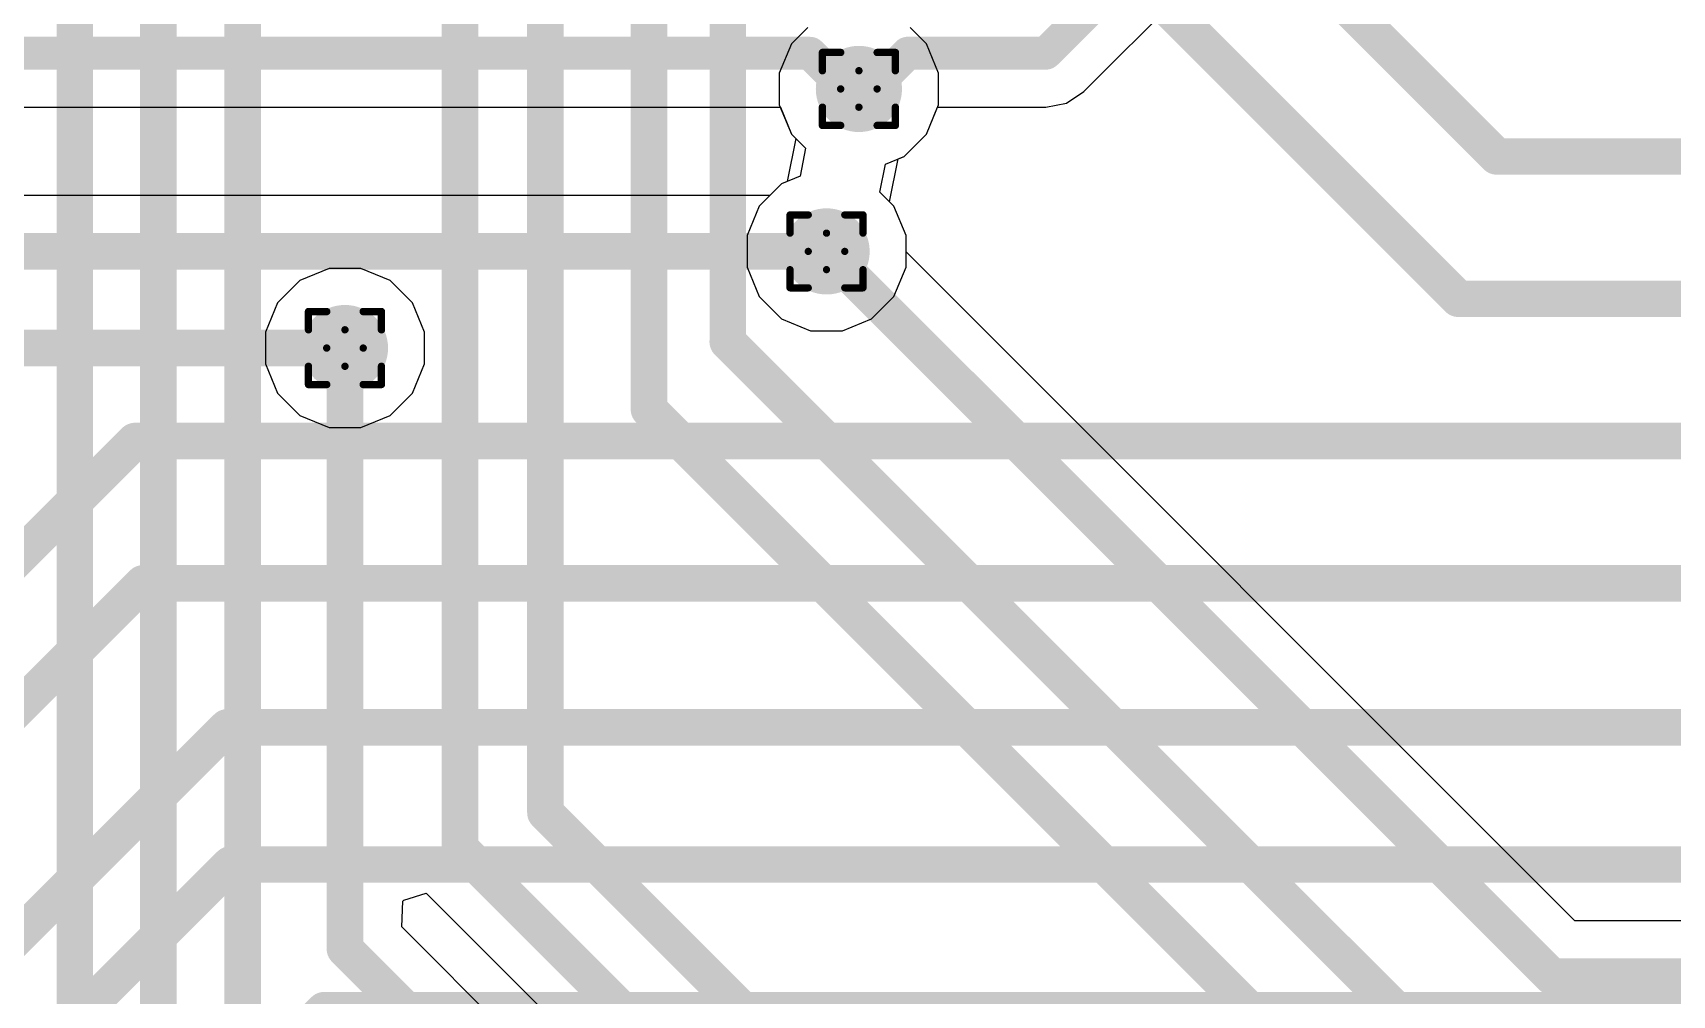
# Model space of a CAD drawing. Header units: inches. Extents: x -11 to 5379, y 0 to 5429.
# Drawn here: x 116.88 to 128.29, y 58.73 to 65.43 of the extents above; entities that cross this region are included whole.
import ezdxf

# ---------------------------------------------------------------- set-up
doc = ezdxf.new("R2010")
doc.units = ezdxf.units.IN
for name, color, linetype in [('Bottom Layer', 5, 'Continuous'), ('Drill Drawing', 1, 'Continuous'), ('GND', 16, 'Continuous'), ('PWR', 76, 'Continuous'), ('Top Layer', 1, 'Continuous'), ('Via Holes', 16, 'Continuous')]:
    doc.layers.add(name, color=color, linetype=linetype)

msp = doc.modelspace()

# ---------------------------------------------------------------- hatches: boundary and pattern name
at = {"layer": 'Bottom Layer'}
h = msp.add_hatch(color=5, dxfattribs=at)
edge = h.paths.add_edge_path()
edge.add_arc((122.628, 65.037), 0.3, 0, 360)
h = msp.add_hatch(color=5, dxfattribs=at)
edge = h.paths.add_edge_path()
edge.add_arc((122.403, 63.906), 0.3, 0, 360)
h = msp.add_hatch(color=5, dxfattribs=at)
edge = h.paths.add_edge_path()
edge.add_arc((119.05, 63.233), 0.3, 0, 360)
at = {"layer": 'GND'}
h = msp.add_hatch(color=16, dxfattribs=at)
edge = h.paths.add_edge_path()
edge.add_arc((122.628, 65.037), 0.3, 0, 360)
h = msp.add_hatch(color=16, dxfattribs=at)
edge = h.paths.add_edge_path()
edge.add_arc((122.403, 63.906), 0.3, 0, 360)
h = msp.add_hatch(color=16, dxfattribs=at)
edge = h.paths.add_edge_path()
edge.add_arc((119.05, 63.233), 0.3, 0, 360)
at = {"layer": 'PWR'}
h = msp.add_hatch(color=76, dxfattribs=at)
edge = h.paths.add_edge_path()
edge.add_arc((122.628, 65.037), 0.3, 0, 360)
h = msp.add_hatch(color=76, dxfattribs=at)
edge = h.paths.add_edge_path()
edge.add_arc((122.403, 63.906), 0.3, 0, 360)
h = msp.add_hatch(color=76, dxfattribs=at)
edge = h.paths.add_edge_path()
edge.add_arc((119.05, 63.233), 0.3, 0, 360)
at = {"layer": 'Top Layer'}
h = msp.add_hatch(color=1, dxfattribs=at)
edge = h.paths.add_edge_path()
edge.add_arc((122.628, 65.037), 0.3, 0, 360)
h = msp.add_hatch(color=1, dxfattribs=at)
edge = h.paths.add_edge_path()
edge.add_arc((122.403, 63.906), 0.3, 0, 360)
h = msp.add_hatch(color=1, dxfattribs=at)
edge = h.paths.add_edge_path()
edge.add_arc((119.05, 63.233), 0.3, 0, 360)
at = {"layer": 'Via Holes'}
h = msp.add_hatch(color=7, dxfattribs=at)
edge = h.paths.add_edge_path()
edge.add_arc((122.628, 65.037), 0.15, 0, 360)
h = msp.add_hatch(color=7, dxfattribs=at)
edge = h.paths.add_edge_path()
edge.add_arc((122.403, 63.906), 0.15, 0, 360)
h = msp.add_hatch(color=7, dxfattribs=at)
edge = h.paths.add_edge_path()
edge.add_arc((119.05, 63.233), 0.15, 0, 360)

# ---------------------------------------------------------------- linework, layer by layer
at = {"layer": 'Bottom Layer'}
for p, q in [((124.195, 65.02), (127.764, 68.59)), ((124.073, 64.939), (124.195, 65.02)), ((123.098, 64.723), (123.175, 64.911)), ((123.175, 64.911), (123.93, 64.911)), ((123.93, 64.911), (124.073, 64.939)), ((122.942, 64.567), (123.098, 64.723)), ((122.774, 64.319), (122.813, 64.514)), ((122.813, 64.514), (122.942, 64.567)), ((122.872, 64.22), (122.774, 64.319)), ((122.957, 64.017), (122.872, 64.22)), ((122.957, 63.902), (122.957, 64.017)), ((127.613, 59.245), (122.957, 63.902)), ((119.445, 59.204), (119.452, 59.383)), ((119.452, 59.383), (119.46, 59.388)), ((119.46, 59.388), (119.616, 59.438)), ((119.616, 59.438), (123.73, 55.324)), ((139.987, 59.245), (127.613, 59.245)), ((123.406, 55.243), (119.445, 59.204))]:
    msp.add_line(p, q, dxfattribs=at)
for points in [[(123.93, 65.286, 0.229, 0.229, 0), (127.609, 68.965, 0.229, 0.229, 0)], [(117.17, 27.458, 0.254, 0.254, 0), (117.17, 67.617, 0.254, 0.254, 0)], [(117.751, 28.89, 0.254, 0.254, 0), (117.751, 67.395, 0.254, 0.254, 0)], [(119.851, 59.752, 0.254, 0.254, 0), (119.851, 67.299, 0.254, 0.254, 0)], [(118.338, 29.168, 0.254, 0.254, 0), (118.338, 67.126, 0.254, 0.254, 0)], [(120.445, 59.998, 0.254, 0.254, 0), (120.445, 66.926, 0.254, 0.254, 0)], [(121.167, 62.806, 0.254, 0.254, 0), (121.167, 66.771, 0.254, 0.254, 0)], [(121.715, 63.277, 0.254, 0.254, 0), (121.715, 66.33, 0.254, 0.254, 0)], [(122.719, 65.037, 0.229, 0.229, 0), (122.968, 65.286, 0.229, 0.229, 0)], [(122.968, 65.286, 0.229, 0.229, 0), (123.93, 65.286, 0.229, 0.229, 0)], [(122.628, 65.037, 0.229, 0.229, 0), (122.719, 65.037, 0.229, 0.229, 0)], [(122.403, 63.906, 0.254, 0.254, 0), (127.452, 58.857, 0.254, 0.254, 0)], [(121.715, 63.277, 0.254, 0.254, 0), (126.659, 58.334, 0.254, 0.254, 0)], [(119.05, 59.05, 0.254, 0.254, 0), (119.05, 63.183, 0.254, 0.254, 0)], [(121.167, 62.806, 0.254, 0.254, 0), (125.554, 58.418, 0.254, 0.254, 0)], [(120.445, 59.998, 0.254, 0.254, 0), (124.713, 55.731, 0.254, 0.254, 0)], [(119.851, 59.752, 0.254, 0.254, 0), (124.119, 55.485, 0.254, 0.254, 0)], [(119.05, 59.05, 0.254, 0.254, 0), (123.132, 54.968, 0.254, 0.254, 0)], [(127.452, 58.857, 0.254, 0.254, 0), (140.148, 58.857, 0.254, 0.254, 0)]]:
    msp.add_lwpolyline(points, format="xyseb", dxfattribs=at)
for points in [[(122.911, 65.286, 0.114, 0.114, 1), (123.026, 65.286, 0.114, 0.114, 1)], [(122.911, 65.286, 0.114, 0.114, 1), (123.026, 65.286, 0.114, 0.114, 1)], [(123.872, 65.286, 0.114, 0.114, 1), (123.987, 65.286, 0.114, 0.114, 1)], [(123.872, 65.286, 0.114, 0.114, 1), (123.987, 65.286, 0.114, 0.114, 1)], [(122.571, 65.037, 0.114, 0.114, 1), (122.685, 65.037, 0.114, 0.114, 1)], [(122.662, 65.037, 0.114, 0.114, 1), (122.776, 65.037, 0.114, 0.114, 1)], [(122.662, 65.037, 0.114, 0.114, 1), (122.776, 65.037, 0.114, 0.114, 1)], [(122.339, 63.906, 0.127, 0.127, 1), (122.466, 63.906, 0.127, 0.127, 1)], [(121.651, 63.277, 0.127, 0.127, 1), (121.778, 63.277, 0.127, 0.127, 1)], [(121.651, 63.277, 0.127, 0.127, 1), (121.778, 63.277, 0.127, 0.127, 1)], [(118.986, 63.183, 0.127, 0.127, 1), (119.113, 63.183, 0.127, 0.127, 1)], [(121.103, 62.806, 0.127, 0.127, 1), (121.23, 62.806, 0.127, 0.127, 1)], [(121.103, 62.806, 0.127, 0.127, 1), (121.23, 62.806, 0.127, 0.127, 1)], [(120.382, 59.998, 0.127, 0.127, 1), (120.509, 59.998, 0.127, 0.127, 1)], [(120.382, 59.998, 0.127, 0.127, 1), (120.509, 59.998, 0.127, 0.127, 1)], [(119.788, 59.752, 0.127, 0.127, 1), (119.915, 59.752, 0.127, 0.127, 1)], [(119.788, 59.752, 0.127, 0.127, 1), (119.915, 59.752, 0.127, 0.127, 1)], [(118.986, 59.05, 0.127, 0.127, 1), (119.113, 59.05, 0.127, 0.127, 1)], [(118.986, 59.05, 0.127, 0.127, 1), (119.113, 59.05, 0.127, 0.127, 1)], [(127.389, 58.857, 0.127, 0.127, 1), (127.516, 58.857, 0.127, 0.127, 1)], [(127.389, 58.857, 0.127, 0.127, 1), (127.516, 58.857, 0.127, 0.127, 1)]]:
    msp.add_lwpolyline(points, format="xyseb", close=True, dxfattribs=at)
at = {"layer": 'Drill Drawing'}
for points in [[(122.374, 65.164, 0.0508, 0.0508, 0), (122.374, 65.291, 0.0508, 0.0508, 0)], [(122.374, 65.291, 0.0508, 0.0508, 0), (122.501, 65.291, 0.0508, 0.0508, 0)], [(122.501, 65.291, 0.0508, 0.0508, 0), (122.628, 65.164, 0.0508, 0.0508, 0)], [(122.628, 65.164, 0.0508, 0.0508, 0), (122.755, 65.291, 0.0508, 0.0508, 0)], [(122.755, 65.291, 0.0508, 0.0508, 0), (122.882, 65.291, 0.0508, 0.0508, 0)], [(122.882, 65.164, 0.0508, 0.0508, 0), (122.882, 65.291, 0.0508, 0.0508, 0)], [(122.374, 65.164, 0.0508, 0.0508, 0), (122.501, 65.037, 0.0508, 0.0508, 0)], [(122.755, 65.037, 0.0508, 0.0508, 0), (122.882, 65.164, 0.0508, 0.0508, 0)], [(122.374, 64.91, 0.0508, 0.0508, 0), (122.501, 65.037, 0.0508, 0.0508, 0)], [(122.755, 65.037, 0.0508, 0.0508, 0), (122.882, 64.91, 0.0508, 0.0508, 0)], [(122.374, 64.783, 0.0508, 0.0508, 0), (122.374, 64.91, 0.0508, 0.0508, 0)], [(122.501, 64.783, 0.0508, 0.0508, 0), (122.628, 64.91, 0.0508, 0.0508, 0)], [(122.628, 64.91, 0.0508, 0.0508, 0), (122.755, 64.783, 0.0508, 0.0508, 0)], [(122.882, 64.783, 0.0508, 0.0508, 0), (122.882, 64.91, 0.0508, 0.0508, 0)], [(122.374, 64.783, 0.0508, 0.0508, 0), (122.501, 64.783, 0.0508, 0.0508, 0)], [(122.755, 64.783, 0.0508, 0.0508, 0), (122.882, 64.783, 0.0508, 0.0508, 0)], [(122.149, 64.033, 0.0508, 0.0508, 0), (122.149, 64.16, 0.0508, 0.0508, 0)], [(122.149, 64.16, 0.0508, 0.0508, 0), (122.276, 64.16, 0.0508, 0.0508, 0)], [(122.276, 64.16, 0.0508, 0.0508, 0), (122.403, 64.033, 0.0508, 0.0508, 0)], [(122.403, 64.033, 0.0508, 0.0508, 0), (122.53, 64.16, 0.0508, 0.0508, 0)], [(122.53, 64.16, 0.0508, 0.0508, 0), (122.657, 64.16, 0.0508, 0.0508, 0)], [(122.657, 64.033, 0.0508, 0.0508, 0), (122.657, 64.16, 0.0508, 0.0508, 0)], [(122.149, 64.033, 0.0508, 0.0508, 0), (122.276, 63.906, 0.0508, 0.0508, 0)], [(122.53, 63.906, 0.0508, 0.0508, 0), (122.657, 64.033, 0.0508, 0.0508, 0)], [(122.149, 63.779, 0.0508, 0.0508, 0), (122.276, 63.906, 0.0508, 0.0508, 0)], [(122.53, 63.906, 0.0508, 0.0508, 0), (122.657, 63.779, 0.0508, 0.0508, 0)], [(122.149, 63.652, 0.0508, 0.0508, 0), (122.149, 63.779, 0.0508, 0.0508, 0)], [(122.276, 63.652, 0.0508, 0.0508, 0), (122.403, 63.779, 0.0508, 0.0508, 0)], [(122.403, 63.779, 0.0508, 0.0508, 0), (122.53, 63.652, 0.0508, 0.0508, 0)], [(122.657, 63.652, 0.0508, 0.0508, 0), (122.657, 63.779, 0.0508, 0.0508, 0)], [(122.149, 63.652, 0.0508, 0.0508, 0), (122.276, 63.652, 0.0508, 0.0508, 0)], [(122.53, 63.652, 0.0508, 0.0508, 0), (122.657, 63.652, 0.0508, 0.0508, 0)], [(118.796, 63.36, 0.0508, 0.0508, 0), (118.796, 63.487, 0.0508, 0.0508, 0)], [(118.796, 63.487, 0.0508, 0.0508, 0), (118.923, 63.487, 0.0508, 0.0508, 0)], [(118.923, 63.487, 0.0508, 0.0508, 0), (119.05, 63.36, 0.0508, 0.0508, 0)], [(119.05, 63.36, 0.0508, 0.0508, 0), (119.177, 63.487, 0.0508, 0.0508, 0)], [(119.177, 63.487, 0.0508, 0.0508, 0), (119.304, 63.487, 0.0508, 0.0508, 0)], [(119.304, 63.36, 0.0508, 0.0508, 0), (119.304, 63.487, 0.0508, 0.0508, 0)], [(118.796, 63.36, 0.0508, 0.0508, 0), (118.923, 63.233, 0.0508, 0.0508, 0)], [(119.177, 63.233, 0.0508, 0.0508, 0), (119.304, 63.36, 0.0508, 0.0508, 0)], [(118.796, 63.106, 0.0508, 0.0508, 0), (118.923, 63.233, 0.0508, 0.0508, 0)], [(119.177, 63.233, 0.0508, 0.0508, 0), (119.304, 63.106, 0.0508, 0.0508, 0)], [(118.796, 62.979, 0.0508, 0.0508, 0), (118.796, 63.106, 0.0508, 0.0508, 0)], [(118.923, 62.979, 0.0508, 0.0508, 0), (119.05, 63.106, 0.0508, 0.0508, 0)], [(119.05, 63.106, 0.0508, 0.0508, 0), (119.177, 62.979, 0.0508, 0.0508, 0)], [(119.304, 62.979, 0.0508, 0.0508, 0), (119.304, 63.106, 0.0508, 0.0508, 0)], [(118.796, 62.979, 0.0508, 0.0508, 0), (118.923, 62.979, 0.0508, 0.0508, 0)], [(119.177, 62.979, 0.0508, 0.0508, 0), (119.304, 62.979, 0.0508, 0.0508, 0)]]:
    msp.add_lwpolyline(points, format="xyseb", dxfattribs=at)
for points in [[(122.361, 65.291, 0.0254, 0.0254, 1), (122.387, 65.291, 0.0254, 0.0254, 1)], [(122.361, 65.291, 0.0254, 0.0254, 1), (122.387, 65.291, 0.0254, 0.0254, 1)], [(122.488, 65.291, 0.0254, 0.0254, 1), (122.514, 65.291, 0.0254, 0.0254, 1)], [(122.488, 65.291, 0.0254, 0.0254, 1), (122.514, 65.291, 0.0254, 0.0254, 1)], [(122.742, 65.291, 0.0254, 0.0254, 1), (122.768, 65.291, 0.0254, 0.0254, 1)], [(122.742, 65.291, 0.0254, 0.0254, 1), (122.768, 65.291, 0.0254, 0.0254, 1)], [(122.869, 65.291, 0.0254, 0.0254, 1), (122.895, 65.291, 0.0254, 0.0254, 1)], [(122.869, 65.291, 0.0254, 0.0254, 1), (122.895, 65.291, 0.0254, 0.0254, 1)], [(122.361, 65.164, 0.0254, 0.0254, 1), (122.387, 65.164, 0.0254, 0.0254, 1)], [(122.361, 65.164, 0.0254, 0.0254, 1), (122.387, 65.164, 0.0254, 0.0254, 1)], [(122.615, 65.164, 0.0254, 0.0254, 1), (122.641, 65.164, 0.0254, 0.0254, 1)], [(122.615, 65.164, 0.0254, 0.0254, 1), (122.641, 65.164, 0.0254, 0.0254, 1)], [(122.869, 65.164, 0.0254, 0.0254, 1), (122.895, 65.164, 0.0254, 0.0254, 1)], [(122.869, 65.164, 0.0254, 0.0254, 1), (122.895, 65.164, 0.0254, 0.0254, 1)], [(122.488, 65.037, 0.0254, 0.0254, 1), (122.514, 65.037, 0.0254, 0.0254, 1)], [(122.488, 65.037, 0.0254, 0.0254, 1), (122.514, 65.037, 0.0254, 0.0254, 1)], [(122.742, 65.037, 0.0254, 0.0254, 1), (122.768, 65.037, 0.0254, 0.0254, 1)], [(122.742, 65.037, 0.0254, 0.0254, 1), (122.768, 65.037, 0.0254, 0.0254, 1)], [(122.361, 64.91, 0.0254, 0.0254, 1), (122.387, 64.91, 0.0254, 0.0254, 1)], [(122.361, 64.91, 0.0254, 0.0254, 1), (122.387, 64.91, 0.0254, 0.0254, 1)], [(122.615, 64.91, 0.0254, 0.0254, 1), (122.641, 64.91, 0.0254, 0.0254, 1)], [(122.615, 64.91, 0.0254, 0.0254, 1), (122.641, 64.91, 0.0254, 0.0254, 1)], [(122.869, 64.91, 0.0254, 0.0254, 1), (122.895, 64.91, 0.0254, 0.0254, 1)], [(122.869, 64.91, 0.0254, 0.0254, 1), (122.895, 64.91, 0.0254, 0.0254, 1)], [(122.361, 64.783, 0.0254, 0.0254, 1), (122.387, 64.783, 0.0254, 0.0254, 1)], [(122.361, 64.783, 0.0254, 0.0254, 1), (122.387, 64.783, 0.0254, 0.0254, 1)], [(122.488, 64.783, 0.0254, 0.0254, 1), (122.514, 64.783, 0.0254, 0.0254, 1)], [(122.488, 64.783, 0.0254, 0.0254, 1), (122.514, 64.783, 0.0254, 0.0254, 1)], [(122.742, 64.783, 0.0254, 0.0254, 1), (122.768, 64.783, 0.0254, 0.0254, 1)], [(122.742, 64.783, 0.0254, 0.0254, 1), (122.768, 64.783, 0.0254, 0.0254, 1)], [(122.869, 64.783, 0.0254, 0.0254, 1), (122.895, 64.783, 0.0254, 0.0254, 1)], [(122.869, 64.783, 0.0254, 0.0254, 1), (122.895, 64.783, 0.0254, 0.0254, 1)], [(122.136, 64.16, 0.0254, 0.0254, 1), (122.161, 64.16, 0.0254, 0.0254, 1)], [(122.136, 64.16, 0.0254, 0.0254, 1), (122.161, 64.16, 0.0254, 0.0254, 1)], [(122.263, 64.16, 0.0254, 0.0254, 1), (122.288, 64.16, 0.0254, 0.0254, 1)], [(122.263, 64.16, 0.0254, 0.0254, 1), (122.288, 64.16, 0.0254, 0.0254, 1)], [(122.517, 64.16, 0.0254, 0.0254, 1), (122.542, 64.16, 0.0254, 0.0254, 1)], [(122.517, 64.16, 0.0254, 0.0254, 1), (122.542, 64.16, 0.0254, 0.0254, 1)], [(122.644, 64.16, 0.0254, 0.0254, 1), (122.669, 64.16, 0.0254, 0.0254, 1)], [(122.644, 64.16, 0.0254, 0.0254, 1), (122.669, 64.16, 0.0254, 0.0254, 1)], [(122.136, 64.033, 0.0254, 0.0254, 1), (122.161, 64.033, 0.0254, 0.0254, 1)], [(122.136, 64.033, 0.0254, 0.0254, 1), (122.161, 64.033, 0.0254, 0.0254, 1)], [(122.39, 64.033, 0.0254, 0.0254, 1), (122.415, 64.033, 0.0254, 0.0254, 1)], [(122.39, 64.033, 0.0254, 0.0254, 1), (122.415, 64.033, 0.0254, 0.0254, 1)], [(122.644, 64.033, 0.0254, 0.0254, 1), (122.669, 64.033, 0.0254, 0.0254, 1)], [(122.644, 64.033, 0.0254, 0.0254, 1), (122.669, 64.033, 0.0254, 0.0254, 1)], [(122.263, 63.906, 0.0254, 0.0254, 1), (122.288, 63.906, 0.0254, 0.0254, 1)], [(122.263, 63.906, 0.0254, 0.0254, 1), (122.288, 63.906, 0.0254, 0.0254, 1)], [(122.517, 63.906, 0.0254, 0.0254, 1), (122.542, 63.906, 0.0254, 0.0254, 1)], [(122.517, 63.906, 0.0254, 0.0254, 1), (122.542, 63.906, 0.0254, 0.0254, 1)], [(122.136, 63.779, 0.0254, 0.0254, 1), (122.161, 63.779, 0.0254, 0.0254, 1)], [(122.136, 63.779, 0.0254, 0.0254, 1), (122.161, 63.779, 0.0254, 0.0254, 1)], [(122.39, 63.779, 0.0254, 0.0254, 1), (122.415, 63.779, 0.0254, 0.0254, 1)], [(122.39, 63.779, 0.0254, 0.0254, 1), (122.415, 63.779, 0.0254, 0.0254, 1)], [(122.644, 63.779, 0.0254, 0.0254, 1), (122.669, 63.779, 0.0254, 0.0254, 1)], [(122.644, 63.779, 0.0254, 0.0254, 1), (122.669, 63.779, 0.0254, 0.0254, 1)], [(122.136, 63.652, 0.0254, 0.0254, 1), (122.161, 63.652, 0.0254, 0.0254, 1)], [(122.136, 63.652, 0.0254, 0.0254, 1), (122.161, 63.652, 0.0254, 0.0254, 1)], [(122.263, 63.652, 0.0254, 0.0254, 1), (122.288, 63.652, 0.0254, 0.0254, 1)], [(122.263, 63.652, 0.0254, 0.0254, 1), (122.288, 63.652, 0.0254, 0.0254, 1)], [(122.517, 63.652, 0.0254, 0.0254, 1), (122.542, 63.652, 0.0254, 0.0254, 1)], [(122.517, 63.652, 0.0254, 0.0254, 1), (122.542, 63.652, 0.0254, 0.0254, 1)], [(122.644, 63.652, 0.0254, 0.0254, 1), (122.669, 63.652, 0.0254, 0.0254, 1)], [(122.644, 63.652, 0.0254, 0.0254, 1), (122.669, 63.652, 0.0254, 0.0254, 1)], [(118.783, 63.487, 0.0254, 0.0254, 1), (118.809, 63.487, 0.0254, 0.0254, 1)], [(118.783, 63.487, 0.0254, 0.0254, 1), (118.809, 63.487, 0.0254, 0.0254, 1)], [(118.91, 63.487, 0.0254, 0.0254, 1), (118.936, 63.487, 0.0254, 0.0254, 1)], [(118.91, 63.487, 0.0254, 0.0254, 1), (118.936, 63.487, 0.0254, 0.0254, 1)], [(119.164, 63.487, 0.0254, 0.0254, 1), (119.19, 63.487, 0.0254, 0.0254, 1)], [(119.164, 63.487, 0.0254, 0.0254, 1), (119.19, 63.487, 0.0254, 0.0254, 1)], [(119.291, 63.487, 0.0254, 0.0254, 1), (119.317, 63.487, 0.0254, 0.0254, 1)], [(119.291, 63.487, 0.0254, 0.0254, 1), (119.317, 63.487, 0.0254, 0.0254, 1)], [(118.783, 63.36, 0.0254, 0.0254, 1), (118.809, 63.36, 0.0254, 0.0254, 1)], [(118.783, 63.36, 0.0254, 0.0254, 1), (118.809, 63.36, 0.0254, 0.0254, 1)], [(119.037, 63.36, 0.0254, 0.0254, 1), (119.063, 63.36, 0.0254, 0.0254, 1)], [(119.037, 63.36, 0.0254, 0.0254, 1), (119.063, 63.36, 0.0254, 0.0254, 1)], [(119.291, 63.36, 0.0254, 0.0254, 1), (119.317, 63.36, 0.0254, 0.0254, 1)], [(119.291, 63.36, 0.0254, 0.0254, 1), (119.317, 63.36, 0.0254, 0.0254, 1)], [(118.91, 63.233, 0.0254, 0.0254, 1), (118.936, 63.233, 0.0254, 0.0254, 1)], [(118.91, 63.233, 0.0254, 0.0254, 1), (118.936, 63.233, 0.0254, 0.0254, 1)], [(119.164, 63.233, 0.0254, 0.0254, 1), (119.19, 63.233, 0.0254, 0.0254, 1)], [(119.164, 63.233, 0.0254, 0.0254, 1), (119.19, 63.233, 0.0254, 0.0254, 1)], [(118.783, 63.106, 0.0254, 0.0254, 1), (118.809, 63.106, 0.0254, 0.0254, 1)], [(118.783, 63.106, 0.0254, 0.0254, 1), (118.809, 63.106, 0.0254, 0.0254, 1)], [(119.037, 63.106, 0.0254, 0.0254, 1), (119.063, 63.106, 0.0254, 0.0254, 1)], [(119.037, 63.106, 0.0254, 0.0254, 1), (119.063, 63.106, 0.0254, 0.0254, 1)], [(119.291, 63.106, 0.0254, 0.0254, 1), (119.317, 63.106, 0.0254, 0.0254, 1)], [(119.291, 63.106, 0.0254, 0.0254, 1), (119.317, 63.106, 0.0254, 0.0254, 1)], [(118.783, 62.979, 0.0254, 0.0254, 1), (118.809, 62.979, 0.0254, 0.0254, 1)], [(118.783, 62.979, 0.0254, 0.0254, 1), (118.809, 62.979, 0.0254, 0.0254, 1)], [(118.91, 62.979, 0.0254, 0.0254, 1), (118.936, 62.979, 0.0254, 0.0254, 1)], [(118.91, 62.979, 0.0254, 0.0254, 1), (118.936, 62.979, 0.0254, 0.0254, 1)], [(119.164, 62.979, 0.0254, 0.0254, 1), (119.19, 62.979, 0.0254, 0.0254, 1)], [(119.164, 62.979, 0.0254, 0.0254, 1), (119.19, 62.979, 0.0254, 0.0254, 1)], [(119.291, 62.979, 0.0254, 0.0254, 1), (119.317, 62.979, 0.0254, 0.0254, 1)], [(119.291, 62.979, 0.0254, 0.0254, 1), (119.317, 62.979, 0.0254, 0.0254, 1)]]:
    msp.add_lwpolyline(points, format="xyseb", close=True, dxfattribs=at)
at = {"layer": 'GND'}
for p, q in [((122.272, 65.464), (122.158, 65.351)), ((123.098, 65.351), (122.985, 65.464)), ((122.158, 65.351), (122.074, 65.147)), ((123.182, 65.147), (123.098, 65.351)), ((122.074, 65.147), (122.074, 64.927)), ((123.182, 64.927), (123.182, 65.147)), ((122.074, 64.927), (122.158, 64.723)), ((123.098, 64.723), (123.182, 64.927)), ((122.158, 64.723), (122.189, 64.692)), ((122.942, 64.567), (123.098, 64.723)), ((122.189, 64.692), (122.129, 64.393)), ((122.842, 64.251), (122.901, 64.55)), ((122.901, 64.55), (122.942, 64.567)), ((122.089, 64.376), (121.933, 64.22)), ((122.129, 64.393), (122.089, 64.376)), ((121.933, 64.22), (121.849, 64.017)), ((122.872, 64.22), (122.842, 64.251)), ((122.957, 64.017), (122.872, 64.22)), ((121.849, 64.017), (121.849, 63.796)), ((122.957, 63.796), (122.957, 64.017)), ((118.736, 63.703), (118.58, 63.547)), ((118.94, 63.787), (118.736, 63.703)), ((119.16, 63.787), (118.94, 63.787)), ((119.364, 63.703), (119.16, 63.787)), ((119.52, 63.547), (119.364, 63.703)), ((121.849, 63.796), (121.933, 63.593)), ((122.872, 63.593), (122.957, 63.796)), ((121.933, 63.593), (122.089, 63.437)), ((122.716, 63.437), (122.872, 63.593)), ((118.58, 63.547), (118.496, 63.344)), ((119.604, 63.344), (119.52, 63.547)), ((122.089, 63.437), (122.292, 63.352)), ((122.292, 63.352), (122.513, 63.352)), ((122.513, 63.352), (122.716, 63.437)), ((118.496, 63.344), (118.496, 63.123)), ((119.604, 63.123), (119.604, 63.344)), ((118.496, 63.123), (118.58, 62.92)), ((119.52, 62.92), (119.604, 63.123)), ((118.58, 62.92), (118.736, 62.764)), ((119.364, 62.764), (119.52, 62.92)), ((118.736, 62.764), (118.94, 62.679)), ((118.94, 62.679), (119.16, 62.679)), ((119.16, 62.679), (119.364, 62.764))]:
    msp.add_line(p, q, dxfattribs=at)
at = {"layer": 'PWR'}
for p, q in [((122.272, 65.464), (122.158, 65.351)), ((123.098, 65.351), (122.985, 65.464)), ((122.158, 65.351), (122.074, 65.147)), ((123.182, 65.147), (123.098, 65.351)), ((122.074, 65.147), (122.074, 64.927)), ((123.182, 64.927), (123.182, 65.147)), ((122.074, 64.927), (122.158, 64.723)), ((123.098, 64.723), (123.182, 64.927)), ((122.158, 64.723), (122.189, 64.692)), ((122.942, 64.567), (123.098, 64.723)), ((122.189, 64.692), (122.129, 64.393)), ((122.842, 64.251), (122.901, 64.55)), ((122.901, 64.55), (122.942, 64.567)), ((122.089, 64.376), (121.933, 64.22)), ((122.129, 64.393), (122.089, 64.376)), ((121.933, 64.22), (121.849, 64.017)), ((122.872, 64.22), (122.842, 64.251)), ((122.957, 64.017), (122.872, 64.22)), ((121.849, 64.017), (121.849, 63.796)), ((122.957, 63.796), (122.957, 64.017)), ((118.736, 63.703), (118.58, 63.547)), ((118.94, 63.787), (118.736, 63.703)), ((119.16, 63.787), (118.94, 63.787)), ((119.364, 63.703), (119.16, 63.787)), ((119.52, 63.547), (119.364, 63.703)), ((121.849, 63.796), (121.933, 63.593)), ((122.872, 63.593), (122.957, 63.796)), ((121.933, 63.593), (122.089, 63.437)), ((122.716, 63.437), (122.872, 63.593)), ((118.58, 63.547), (118.496, 63.344)), ((119.604, 63.344), (119.52, 63.547)), ((122.089, 63.437), (122.292, 63.352)), ((122.292, 63.352), (122.513, 63.352)), ((122.513, 63.352), (122.716, 63.437)), ((118.496, 63.344), (118.496, 63.123)), ((119.604, 63.123), (119.604, 63.344)), ((118.496, 63.123), (118.58, 62.92)), ((119.52, 62.92), (119.604, 63.123)), ((118.58, 62.92), (118.736, 62.764)), ((119.364, 62.764), (119.52, 62.92)), ((118.736, 62.764), (118.94, 62.679)), ((118.94, 62.679), (119.16, 62.679)), ((119.16, 62.679), (119.364, 62.764))]:
    msp.add_line(p, q, dxfattribs=at)
at = {"layer": 'Top Layer'}
for p, q in [((98.613, 64.911), (122.081, 64.911)), ((122.081, 64.911), (122.158, 64.723)), ((122.158, 64.723), (122.257, 64.625)), ((122.257, 64.625), (122.218, 64.429)), ((122.089, 64.376), (122.008, 64.295)), ((122.218, 64.429), (122.089, 64.376)), ((122.008, 64.295), (102.178, 64.295))]:
    msp.add_line(p, q, dxfattribs=at)
for points in [[(124.872, 66.763, 0.254, 0.254, 0), (127.068, 64.567, 0.254, 0.254, 0)], [(124.27, 66.108, 0.254, 0.254, 0), (126.802, 63.576, 0.254, 0.254, 0)], [(98.458, 65.286, 0.229, 0.229, 0), (122.288, 65.286, 0.229, 0.229, 0)], [(122.288, 65.286, 0.229, 0.229, 0), (122.537, 65.037, 0.229, 0.229, 0)], [(122.537, 65.037, 0.229, 0.229, 0), (122.628, 65.037, 0.229, 0.229, 0)], [(127.068, 64.567, 0.254, 0.254, 0), (128.867, 64.567, 0.254, 0.254, 0)], [(102.178, 63.906, 0.254, 0.254, 0), (122.403, 63.906, 0.254, 0.254, 0)], [(126.802, 63.576, 0.254, 0.254, 0), (128.867, 63.576, 0.254, 0.254, 0)], [(102.953, 63.233, 0.254, 0.254, 0), (119.05, 63.233, 0.254, 0.254, 0)], [(97.011, 42.008, 0.254, 0.254, 0), (117.588, 62.586, 0.254, 0.254, 0)], [(117.588, 62.586, 0.254, 0.254, 0), (128.867, 62.586, 0.254, 0.254, 0)], [(97.455, 41.405, 0.254, 0.254, 0), (117.645, 61.595, 0.254, 0.254, 0)], [(117.645, 61.595, 0.254, 0.254, 0), (128.867, 61.595, 0.254, 0.254, 0)], [(98.074, 40.437, 0.254, 0.254, 0), (118.229, 60.592, 0.254, 0.254, 0)], [(118.229, 60.592, 0.254, 0.254, 0), (128.867, 60.592, 0.254, 0.254, 0)], [(98.365, 39.751, 0.254, 0.254, 0), (118.251, 59.637, 0.254, 0.254, 0)], [(118.251, 59.637, 0.254, 0.254, 0), (128.867, 59.637, 0.254, 0.254, 0)], [(99.072, 38.79, 0.254, 0.254, 0), (118.906, 58.623, 0.254, 0.254, 0)], [(118.906, 58.623, 0.254, 0.254, 0), (128.867, 58.623, 0.254, 0.254, 0)]]:
    msp.add_lwpolyline(points, format="xyseb", dxfattribs=at)
for points in [[(122.231, 65.286, 0.114, 0.114, 1), (122.345, 65.286, 0.114, 0.114, 1)], [(122.231, 65.286, 0.114, 0.114, 1), (122.345, 65.286, 0.114, 0.114, 1)], [(122.48, 65.037, 0.114, 0.114, 1), (122.594, 65.037, 0.114, 0.114, 1)], [(122.48, 65.037, 0.114, 0.114, 1), (122.594, 65.037, 0.114, 0.114, 1)], [(122.571, 65.037, 0.114, 0.114, 1), (122.685, 65.037, 0.114, 0.114, 1)], [(127.005, 64.567, 0.127, 0.127, 1), (127.132, 64.567, 0.127, 0.127, 1)], [(127.005, 64.567, 0.127, 0.127, 1), (127.132, 64.567, 0.127, 0.127, 1)], [(122.339, 63.906, 0.127, 0.127, 1), (122.466, 63.906, 0.127, 0.127, 1)], [(126.738, 63.576, 0.127, 0.127, 1), (126.865, 63.576, 0.127, 0.127, 1)], [(126.738, 63.576, 0.127, 0.127, 1), (126.865, 63.576, 0.127, 0.127, 1)], [(118.986, 63.233, 0.127, 0.127, 1), (119.113, 63.233, 0.127, 0.127, 1)], [(117.525, 62.586, 0.127, 0.127, 1), (117.652, 62.586, 0.127, 0.127, 1)], [(117.525, 62.586, 0.127, 0.127, 1), (117.652, 62.586, 0.127, 0.127, 1)], [(117.581, 61.595, 0.127, 0.127, 1), (117.708, 61.595, 0.127, 0.127, 1)], [(117.581, 61.595, 0.127, 0.127, 1), (117.708, 61.595, 0.127, 0.127, 1)], [(118.166, 60.592, 0.127, 0.127, 1), (118.293, 60.592, 0.127, 0.127, 1)], [(118.166, 60.592, 0.127, 0.127, 1), (118.293, 60.592, 0.127, 0.127, 1)], [(118.188, 59.637, 0.127, 0.127, 1), (118.315, 59.637, 0.127, 0.127, 1)], [(118.188, 59.637, 0.127, 0.127, 1), (118.315, 59.637, 0.127, 0.127, 1)], [(118.842, 58.623, 0.127, 0.127, 1), (118.969, 58.623, 0.127, 0.127, 1)], [(118.842, 58.623, 0.127, 0.127, 1), (118.969, 58.623, 0.127, 0.127, 1)]]:
    msp.add_lwpolyline(points, format="xyseb", close=True, dxfattribs=at)

doc.saveas('drawing.dxf')
